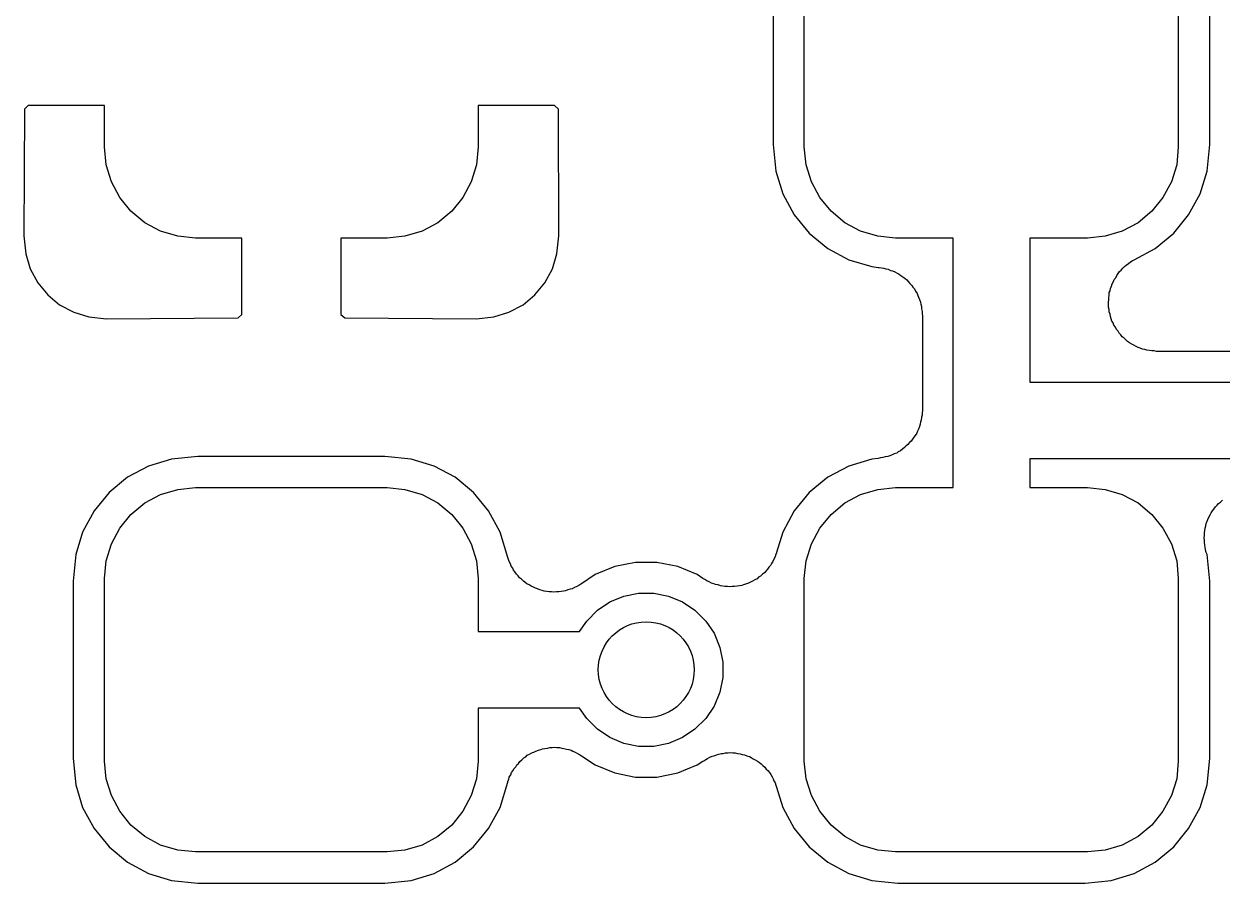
# Model space of a CAD drawing. Extents: x 115.8 to 161.5, y -138.1 to -92.5.
# Drawn here: x 152.878 to 156.001, y -124.506 to -122.267 of the extents above; entities that cross this region are included whole.
import ezdxf

# ---------------------------------------------------------------- set-up
doc = ezdxf.new("R2010")
doc.units = 0
doc.layers.add('BLACK', color=7, linetype='CONTINUOUS')

msp = doc.modelspace()

# ---------------------------------------------------------------- linework, layer by layer
at = {"layer": 'BLACK', "linetype": 'CONTINUOUS'}
for p, q in [((154.831, -122.119), (154.831, -122.581)), ((154.912, -122.587), (154.912, -122.112)), ((155.887, -122.112), (155.887, -122.587)), ((155.969, -122.581), (155.969, -122.119)), ((152.889, -122.479), (152.879, -122.489)), ((153.088, -122.479), (152.889, -122.479)), ((153.088, -122.587), (153.088, -122.479)), ((154.062, -122.479), (154.062, -122.587)), ((154.261, -122.479), (154.062, -122.479)), ((154.271, -122.489), (154.261, -122.479)), ((152.879, -122.489), (152.878, -122.819)), ((154.272, -122.819), (154.271, -122.489)), ((153.092, -122.634), (153.088, -122.587)), ((154.062, -122.587), (154.058, -122.634)), ((154.831, -122.581), (154.838, -122.65)), ((154.917, -122.634), (154.912, -122.587)), ((155.887, -122.587), (155.883, -122.634)), ((155.962, -122.65), (155.969, -122.581)), ((153.106, -122.678), (153.092, -122.634)), ((154.058, -122.634), (154.044, -122.678)), ((154.931, -122.678), (154.917, -122.634)), ((155.883, -122.634), (155.869, -122.678)), ((154.838, -122.65), (154.856, -122.709)), ((155.944, -122.709), (155.962, -122.65)), ((153.128, -122.719), (153.106, -122.678)), ((154.044, -122.678), (154.022, -122.719)), ((154.953, -122.719), (154.931, -122.678)), ((155.869, -122.678), (155.847, -122.719)), ((153.157, -122.755), (153.128, -122.719)), ((154.022, -122.719), (153.993, -122.755)), ((154.856, -122.709), (154.886, -122.764)), ((154.982, -122.755), (154.953, -122.719)), ((155.847, -122.719), (155.818, -122.755)), ((155.914, -122.764), (155.944, -122.709)), ((153.193, -122.785), (153.157, -122.755)), ((153.993, -122.755), (153.957, -122.785)), ((154.886, -122.764), (154.925, -122.812)), ((155.018, -122.785), (154.982, -122.755)), ((155.818, -122.755), (155.782, -122.785)), ((155.875, -122.812), (155.914, -122.764)), ((153.234, -122.807), (153.193, -122.785)), ((153.957, -122.785), (153.916, -122.807)), ((155.059, -122.807), (155.018, -122.785)), ((155.782, -122.785), (155.741, -122.807)), ((152.878, -122.819), (152.883, -122.866)), ((153.279, -122.82), (153.234, -122.807)), ((153.325, -122.825), (153.279, -122.82)), ((153.446, -122.825), (153.325, -122.825)), ((153.446, -123.024), (153.446, -122.825)), ((153.825, -122.825), (153.704, -122.825)), ((153.704, -122.825), (153.704, -123.024)), ((153.871, -122.82), (153.825, -122.825)), ((153.916, -122.807), (153.871, -122.82)), ((154.267, -122.866), (154.272, -122.819)), ((154.925, -122.812), (154.973, -122.852)), ((155.104, -122.82), (155.059, -122.807)), ((155.15, -122.825), (155.104, -122.82)), ((155.3, -122.825), (155.15, -122.825)), ((155.3, -123.105), (155.3, -122.825)), ((155.65, -122.825), (155.5, -122.825)), ((155.5, -122.825), (155.5, -123.2)), ((155.696, -122.82), (155.65, -122.825)), ((155.741, -122.807), (155.696, -122.82)), ((155.827, -122.852), (155.875, -122.812)), ((154.973, -122.852), (155.028, -122.881)), ((155.772, -122.881), (155.827, -122.852)), ((152.883, -122.866), (152.894, -122.905)), ((154.256, -122.905), (154.267, -122.866)), ((155.028, -122.881), (155.088, -122.899)), ((155.757, -122.891), (155.762, -122.887)), ((155.762, -122.887), (155.767, -122.884)), ((155.767, -122.884), (155.772, -122.881)), ((152.894, -122.905), (152.914, -122.941)), ((154.236, -122.941), (154.256, -122.905)), ((155.088, -122.899), (155.105, -122.901)), ((155.105, -122.901), (155.107, -122.901)), ((155.107, -122.901), (155.113, -122.902)), ((155.113, -122.902), (155.119, -122.903)), ((155.119, -122.903), (155.125, -122.905)), ((155.125, -122.905), (155.131, -122.906)), ((155.131, -122.906), (155.137, -122.909)), ((155.137, -122.909), (155.142, -122.91)), ((155.142, -122.91), (155.148, -122.913)), ((155.148, -122.913), (155.154, -122.916)), ((155.154, -122.916), (155.159, -122.919)), ((155.159, -122.919), (155.164, -122.922)), ((155.727, -122.922), (155.73, -122.917)), ((155.73, -122.917), (155.734, -122.912)), ((155.734, -122.912), (155.738, -122.908)), ((155.738, -122.908), (155.742, -122.903)), ((155.742, -122.903), (155.747, -122.899)), ((155.747, -122.899), (155.751, -122.895)), ((155.751, -122.895), (155.757, -122.891)), ((152.914, -122.941), (152.94, -122.973)), ((154.21, -122.973), (154.236, -122.941)), ((155.164, -122.922), (155.169, -122.926)), ((155.169, -122.926), (155.175, -122.93)), ((155.175, -122.93), (155.179, -122.934)), ((155.179, -122.934), (155.183, -122.938)), ((155.183, -122.938), (155.187, -122.943)), ((155.187, -122.943), (155.192, -122.948)), ((155.192, -122.948), (155.195, -122.953)), ((155.71, -122.956), (155.713, -122.95)), ((155.713, -122.95), (155.715, -122.944)), ((155.715, -122.944), (155.718, -122.938)), ((155.718, -122.938), (155.72, -122.933)), ((155.72, -122.933), (155.724, -122.928)), ((155.724, -122.928), (155.727, -122.922)), ((152.94, -122.973), (152.971, -122.999)), ((154.179, -122.999), (154.21, -122.973)), ((155.195, -122.953), (155.199, -122.957)), ((155.199, -122.957), (155.202, -122.963)), ((155.202, -122.963), (155.206, -122.969)), ((155.206, -122.969), (155.208, -122.974)), ((155.208, -122.974), (155.21, -122.979)), ((155.21, -122.979), (155.212, -122.985)), ((155.706, -122.98), (155.707, -122.974)), ((155.706, -122.986), (155.706, -122.98)), ((155.707, -122.967), (155.709, -122.962)), ((155.707, -122.974), (155.707, -122.967)), ((155.709, -122.962), (155.71, -122.956)), ((152.971, -122.999), (153.008, -123.018)), ((154.142, -123.018), (154.179, -122.999)), ((155.212, -122.985), (155.215, -122.992)), ((155.215, -122.992), (155.216, -122.997)), ((155.216, -122.997), (155.218, -123.003)), ((155.218, -123.003), (155.218, -123.009)), ((155.218, -123.009), (155.219, -123.016)), ((155.705, -122.992), (155.706, -122.986)), ((155.705, -122.998), (155.705, -122.992)), ((155.705, -123.005), (155.705, -122.998)), ((155.707, -123.011), (155.705, -123.005)), ((155.707, -123.017), (155.707, -123.011)), ((153.008, -123.018), (153.047, -123.03)), ((153.047, -123.03), (153.093, -123.035)), ((153.093, -123.035), (153.436, -123.033)), ((153.436, -123.033), (153.446, -123.024)), ((153.704, -123.024), (153.714, -123.033)), ((153.714, -123.033), (154.057, -123.035)), ((154.057, -123.035), (154.103, -123.03)), ((154.103, -123.03), (154.142, -123.018)), ((155.219, -123.016), (155.219, -123.022)), ((155.219, -123.022), (155.22, -123.027)), ((155.22, -123.027), (155.22, -123.115)), ((155.709, -123.023), (155.707, -123.017)), ((155.71, -123.029), (155.709, -123.023)), ((155.712, -123.035), (155.71, -123.029)), ((155.714, -123.041), (155.712, -123.035)), ((155.717, -123.046), (155.714, -123.041)), ((155.719, -123.052), (155.717, -123.046)), ((155.723, -123.057), (155.719, -123.052)), ((155.726, -123.063), (155.723, -123.057)), ((155.73, -123.067), (155.726, -123.063)), ((155.733, -123.073), (155.73, -123.067)), ((155.737, -123.077), (155.733, -123.073)), ((155.741, -123.082), (155.737, -123.077)), ((155.3, -123.475), (155.3, -123.105)), ((155.3, -123.105), (155.3, -123.105)), ((155.746, -123.086), (155.741, -123.082)), ((155.75, -123.09), (155.746, -123.086)), ((155.755, -123.094), (155.75, -123.09)), ((155.76, -123.098), (155.755, -123.094)), ((155.766, -123.101), (155.76, -123.098)), ((155.771, -123.104), (155.766, -123.101)), ((155.777, -123.107), (155.771, -123.104)), ((155.782, -123.11), (155.777, -123.107)), ((155.22, -123.115), (155.22, -123.115)), ((155.22, -123.115), (155.22, -123.273)), ((155.788, -123.112), (155.782, -123.11)), ((155.794, -123.114), (155.788, -123.112)), ((155.8, -123.115), (155.794, -123.114)), ((155.805, -123.117), (155.8, -123.115)), ((155.812, -123.118), (155.805, -123.117)), ((155.818, -123.119), (155.812, -123.118)), ((155.824, -123.119), (155.818, -123.119)), ((155.83, -123.12), (155.824, -123.119)), ((155.832, -123.12), (155.83, -123.12)), ((156.285, -123.12), (155.832, -123.12)), ((155.5, -123.2), (156.295, -123.2)), ((155.218, -123.292), (155.217, -123.299)), ((155.219, -123.286), (155.218, -123.292)), ((155.22, -123.274), (155.219, -123.28)), ((155.219, -123.28), (155.219, -123.286)), ((155.22, -123.273), (155.22, -123.274)), ((155.21, -123.323), (155.207, -123.328)), ((155.212, -123.316), (155.21, -123.323)), ((155.214, -123.31), (155.212, -123.316)), ((155.215, -123.304), (155.214, -123.31)), ((155.217, -123.299), (155.215, -123.304)), ((155.186, -123.358), (155.182, -123.363)), ((155.191, -123.354), (155.186, -123.358)), ((155.194, -123.349), (155.191, -123.354)), ((155.198, -123.344), (155.194, -123.349)), ((155.201, -123.339), (155.198, -123.344)), ((155.205, -123.333), (155.201, -123.339)), ((155.207, -123.328), (155.205, -123.333)), ((155.146, -123.387), (155.141, -123.39)), ((155.153, -123.385), (155.146, -123.387)), ((155.157, -123.382), (155.153, -123.385)), ((155.163, -123.379), (155.157, -123.382)), ((155.168, -123.375), (155.163, -123.379)), ((155.173, -123.371), (155.168, -123.375)), ((155.177, -123.367), (155.173, -123.371)), ((155.182, -123.363), (155.177, -123.367)), ((153.203, -123.419), (153.148, -123.448)), ((153.263, -123.401), (153.203, -123.419)), ((153.331, -123.394), (153.263, -123.401)), ((153.819, -123.394), (153.331, -123.394)), ((153.887, -123.401), (153.819, -123.394)), ((153.947, -123.419), (153.887, -123.401)), ((154.002, -123.448), (153.947, -123.419)), ((155.028, -123.419), (154.973, -123.448)), ((155.088, -123.401), (155.028, -123.419)), ((155.105, -123.399), (155.088, -123.401)), ((155.111, -123.398), (155.105, -123.399)), ((155.117, -123.397), (155.111, -123.398)), ((155.123, -123.395), (155.117, -123.397)), ((155.13, -123.394), (155.123, -123.395)), ((155.135, -123.392), (155.13, -123.394)), ((155.141, -123.39), (155.135, -123.392)), ((156.259, -123.4), (155.5, -123.4)), ((155.5, -123.4), (155.5, -123.475)), ((153.148, -123.448), (153.1, -123.488)), ((154.05, -123.488), (154.002, -123.448)), ((154.973, -123.448), (154.925, -123.488)), ((153.234, -123.493), (153.279, -123.48)), ((153.279, -123.48), (153.325, -123.475)), ((153.325, -123.475), (153.825, -123.475)), ((153.825, -123.475), (153.871, -123.48)), ((153.871, -123.48), (153.916, -123.493)), ((155.059, -123.493), (155.104, -123.48)), ((155.104, -123.48), (155.15, -123.475)), ((155.15, -123.475), (155.3, -123.475)), ((155.5, -123.475), (155.65, -123.475)), ((155.65, -123.475), (155.696, -123.48)), ((155.696, -123.48), (155.741, -123.493)), ((153.1, -123.488), (153.061, -123.536)), ((153.193, -123.515), (153.234, -123.493)), ((153.916, -123.493), (153.957, -123.515)), ((154.089, -123.536), (154.05, -123.488)), ((154.925, -123.488), (154.886, -123.536)), ((155.018, -123.515), (155.059, -123.493)), ((155.741, -123.493), (155.782, -123.515)), ((155.992, -123.517), (155.997, -123.513)), ((155.997, -123.513), (156.002, -123.508)), ((153.061, -123.536), (153.031, -123.591)), ((153.128, -123.581), (153.157, -123.545)), ((153.157, -123.545), (153.193, -123.515)), ((153.957, -123.515), (153.993, -123.545)), ((153.993, -123.545), (154.022, -123.581)), ((154.119, -123.591), (154.089, -123.536)), ((154.886, -123.536), (154.856, -123.591)), ((154.953, -123.581), (154.982, -123.545)), ((154.982, -123.545), (155.018, -123.515)), ((155.782, -123.515), (155.818, -123.545)), ((155.818, -123.545), (155.847, -123.581)), ((155.97, -123.546), (155.973, -123.541)), ((155.973, -123.541), (155.976, -123.536)), ((155.976, -123.536), (155.98, -123.531)), ((155.98, -123.531), (155.984, -123.525)), ((155.984, -123.525), (155.988, -123.521)), ((155.988, -123.521), (155.992, -123.517)), ((155.957, -123.581), (155.959, -123.575)), ((155.959, -123.575), (155.96, -123.569)), ((155.96, -123.569), (155.962, -123.563)), ((155.962, -123.563), (155.964, -123.558)), ((155.964, -123.558), (155.967, -123.552)), ((155.967, -123.552), (155.97, -123.546)), ((153.031, -123.591), (153.013, -123.65)), ((153.106, -123.622), (153.128, -123.581)), ((154.022, -123.581), (154.044, -123.622)), ((154.139, -123.657), (154.119, -123.591)), ((154.856, -123.591), (154.84, -123.644)), ((154.931, -123.622), (154.953, -123.581)), ((155.847, -123.581), (155.869, -123.622)), ((155.954, -123.606), (155.955, -123.6)), ((155.955, -123.612), (155.954, -123.606)), ((155.955, -123.593), (155.956, -123.587)), ((155.955, -123.6), (155.955, -123.593)), ((155.956, -123.587), (155.957, -123.581)), ((153.092, -123.666), (153.106, -123.622)), ((154.044, -123.622), (154.058, -123.666)), ((154.917, -123.666), (154.931, -123.622)), ((155.869, -123.622), (155.883, -123.666)), ((155.955, -123.618), (155.955, -123.612)), ((155.956, -123.624), (155.955, -123.618)), ((155.957, -123.631), (155.956, -123.624)), ((155.958, -123.636), (155.957, -123.631)), ((155.959, -123.642), (155.958, -123.636)), ((153.013, -123.65), (153.006, -123.719)), ((153.088, -123.712), (153.092, -123.666)), ((154.058, -123.666), (154.062, -123.712)), ((154.141, -123.663), (154.139, -123.657)), ((154.143, -123.668), (154.141, -123.663)), ((154.146, -123.674), (154.143, -123.668)), ((154.472, -123.67), (154.418, -123.681)), ((154.528, -123.67), (154.472, -123.67)), ((154.582, -123.681), (154.528, -123.67)), ((154.83, -123.668), (154.827, -123.673)), ((154.833, -123.662), (154.83, -123.668)), ((154.836, -123.656), (154.833, -123.662)), ((154.837, -123.651), (154.836, -123.656)), ((154.84, -123.645), (154.837, -123.651)), ((154.84, -123.644), (154.84, -123.645)), ((154.912, -123.712), (154.917, -123.666)), ((155.883, -123.666), (155.887, -123.712)), ((155.96, -123.644), (155.959, -123.642)), ((155.962, -123.65), (155.96, -123.644)), ((155.969, -123.719), (155.962, -123.65)), ((154.148, -123.68), (154.146, -123.674)), ((154.152, -123.685), (154.148, -123.68)), ((154.154, -123.69), (154.152, -123.685)), ((154.158, -123.696), (154.154, -123.69)), ((154.162, -123.701), (154.158, -123.696)), ((154.166, -123.705), (154.162, -123.701)), ((154.367, -123.702), (154.331, -123.726)), ((154.418, -123.681), (154.367, -123.702)), ((154.633, -123.702), (154.582, -123.681)), ((154.648, -123.712), (154.633, -123.702)), ((154.803, -123.701), (154.798, -123.706)), ((154.808, -123.697), (154.803, -123.701)), ((154.812, -123.693), (154.808, -123.697)), ((154.816, -123.688), (154.812, -123.693)), ((154.82, -123.683), (154.816, -123.688)), ((154.824, -123.678), (154.82, -123.683)), ((154.827, -123.673), (154.824, -123.678)), ((153.006, -123.719), (153.006, -124.181)), ((153.088, -124.188), (153.088, -123.712)), ((154.062, -123.712), (154.062, -123.85)), ((154.17, -123.71), (154.166, -123.705)), ((154.175, -123.714), (154.17, -123.71)), ((154.18, -123.719), (154.175, -123.714)), ((154.184, -123.722), (154.18, -123.719)), ((154.189, -123.726), (154.184, -123.722)), ((154.195, -123.729), (154.189, -123.726)), ((154.2, -123.732), (154.195, -123.729)), ((154.206, -123.735), (154.2, -123.732)), ((154.319, -123.733), (154.313, -123.736)), ((154.324, -123.73), (154.319, -123.733)), ((154.33, -123.727), (154.324, -123.73)), ((154.331, -123.726), (154.33, -123.727)), ((154.653, -123.715), (154.648, -123.712)), ((154.658, -123.718), (154.653, -123.715)), ((154.664, -123.721), (154.658, -123.718)), ((154.67, -123.724), (154.664, -123.721)), ((154.676, -123.726), (154.67, -123.724)), ((154.681, -123.728), (154.676, -123.726)), ((154.688, -123.729), (154.681, -123.728)), ((154.694, -123.731), (154.688, -123.729)), ((154.7, -123.732), (154.694, -123.731)), ((154.705, -123.733), (154.7, -123.732)), ((154.712, -123.733), (154.705, -123.733)), ((154.718, -123.734), (154.712, -123.733)), ((154.724, -123.733), (154.718, -123.734)), ((154.73, -123.733), (154.724, -123.733)), ((154.737, -123.732), (154.73, -123.733)), ((154.743, -123.731), (154.737, -123.732)), ((154.749, -123.73), (154.743, -123.731)), ((154.754, -123.729), (154.749, -123.73)), ((154.761, -123.726), (154.754, -123.729)), ((154.767, -123.724), (154.761, -123.726)), ((154.772, -123.722), (154.767, -123.724)), ((154.777, -123.719), (154.772, -123.722)), ((154.783, -123.716), (154.777, -123.719)), ((154.789, -123.713), (154.783, -123.716)), ((154.793, -123.709), (154.789, -123.713)), ((154.798, -123.706), (154.793, -123.709)), ((154.912, -124.188), (154.912, -123.712)), ((155.887, -123.712), (155.887, -124.188)), ((155.969, -124.181), (155.969, -123.719)), ((154.211, -123.737), (154.206, -123.735)), ((154.217, -123.739), (154.211, -123.737)), ((154.223, -123.742), (154.217, -123.739)), ((154.229, -123.743), (154.223, -123.742)), ((154.234, -123.745), (154.229, -123.743)), ((154.241, -123.746), (154.234, -123.745)), ((154.247, -123.747), (154.241, -123.746)), ((154.253, -123.747), (154.247, -123.747)), ((154.259, -123.748), (154.253, -123.747)), ((154.266, -123.747), (154.259, -123.748)), ((154.272, -123.747), (154.266, -123.747)), ((154.278, -123.746), (154.272, -123.747)), ((154.284, -123.745), (154.278, -123.746)), ((154.29, -123.744), (154.284, -123.745)), ((154.296, -123.742), (154.29, -123.744)), ((154.302, -123.74), (154.296, -123.742)), ((154.307, -123.739), (154.302, -123.74)), ((154.313, -123.736), (154.307, -123.739)), ((154.405, -123.773), (154.442, -123.758)), ((154.442, -123.758), (154.48, -123.75)), ((154.48, -123.75), (154.52, -123.75)), ((154.52, -123.75), (154.558, -123.758)), ((154.558, -123.758), (154.595, -123.773)), ((154.345, -123.823), (154.373, -123.795)), ((154.373, -123.795), (154.405, -123.773)), ((154.595, -123.773), (154.627, -123.795)), ((154.627, -123.795), (154.655, -123.823)), ((154.326, -123.85), (154.345, -123.823)), ((154.655, -123.823), (154.677, -123.855)), ((154.062, -123.85), (154.326, -123.85)), ((154.677, -123.855), (154.692, -123.892)), ((154.692, -123.892), (154.7, -123.93)), ((154.7, -123.93), (154.7, -123.97)), ((154.7, -123.97), (154.692, -124.008)), ((154.692, -124.008), (154.677, -124.045)), ((154.677, -124.045), (154.655, -124.077)), ((154.326, -124.05), (154.062, -124.05)), ((154.062, -124.05), (154.062, -124.188)), ((154.345, -124.077), (154.326, -124.05)), ((154.373, -124.105), (154.345, -124.077)), ((154.405, -124.127), (154.373, -124.105)), ((154.627, -124.105), (154.595, -124.127)), ((154.655, -124.077), (154.627, -124.105)), ((154.442, -124.142), (154.405, -124.127)), ((154.595, -124.127), (154.558, -124.142)), ((154.19, -124.173), (154.196, -124.17)), ((154.196, -124.17), (154.202, -124.167)), ((154.202, -124.167), (154.207, -124.165)), ((154.207, -124.165), (154.212, -124.162)), ((154.212, -124.162), (154.219, -124.16)), ((154.219, -124.16), (154.225, -124.158)), ((154.225, -124.158), (154.23, -124.156)), ((154.23, -124.156), (154.236, -124.155)), ((154.236, -124.155), (154.243, -124.154)), ((154.243, -124.154), (154.249, -124.153)), ((154.249, -124.153), (154.255, -124.153)), ((154.255, -124.153), (154.261, -124.152)), ((154.261, -124.152), (154.267, -124.153)), ((154.267, -124.153), (154.274, -124.153)), ((154.274, -124.153), (154.28, -124.154)), ((154.28, -124.154), (154.285, -124.155)), ((154.285, -124.155), (154.292, -124.157)), ((154.292, -124.157), (154.298, -124.158)), ((154.298, -124.158), (154.304, -124.16)), ((154.304, -124.16), (154.309, -124.162)), ((154.309, -124.162), (154.315, -124.165)), ((154.315, -124.165), (154.321, -124.168)), ((154.321, -124.168), (154.326, -124.171)), ((154.48, -124.15), (154.442, -124.142)), ((154.52, -124.15), (154.48, -124.15)), ((154.558, -124.142), (154.52, -124.15)), ((154.683, -124.172), (154.689, -124.17)), ((154.689, -124.17), (154.696, -124.168)), ((154.696, -124.168), (154.701, -124.168)), ((154.701, -124.168), (154.707, -124.167)), ((154.707, -124.167), (154.714, -124.167)), ((154.714, -124.167), (154.72, -124.166)), ((154.72, -124.166), (154.726, -124.167)), ((154.726, -124.167), (154.732, -124.167)), ((154.732, -124.167), (154.738, -124.168)), ((154.738, -124.168), (154.745, -124.169)), ((154.745, -124.169), (154.75, -124.171)), ((153.006, -124.181), (153.013, -124.25)), ((153.092, -124.234), (153.088, -124.188)), ((154.062, -124.188), (154.058, -124.234)), ((154.16, -124.203), (154.163, -124.198)), ((154.163, -124.198), (154.167, -124.194)), ((154.167, -124.194), (154.171, -124.189)), ((154.171, -124.189), (154.176, -124.185)), ((154.176, -124.185), (154.181, -124.18)), ((154.181, -124.18), (154.186, -124.177)), ((154.186, -124.177), (154.19, -124.173)), ((154.326, -124.171), (154.331, -124.174)), ((154.331, -124.174), (154.367, -124.198)), ((154.367, -124.198), (154.418, -124.219)), ((154.582, -124.219), (154.633, -124.198)), ((154.633, -124.198), (154.648, -124.188)), ((154.648, -124.188), (154.65, -124.187)), ((154.65, -124.187), (154.655, -124.184)), ((154.655, -124.184), (154.66, -124.181)), ((154.66, -124.181), (154.666, -124.178)), ((154.666, -124.178), (154.672, -124.175)), ((154.672, -124.175), (154.677, -124.174)), ((154.677, -124.174), (154.683, -124.172)), ((154.75, -124.171), (154.756, -124.172)), ((154.756, -124.172), (154.762, -124.174)), ((154.762, -124.174), (154.769, -124.176)), ((154.769, -124.176), (154.774, -124.179)), ((154.774, -124.179), (154.779, -124.182)), ((154.779, -124.182), (154.784, -124.185)), ((154.784, -124.185), (154.79, -124.188)), ((154.79, -124.188), (154.795, -124.192)), ((154.795, -124.192), (154.8, -124.195)), ((154.8, -124.195), (154.804, -124.2)), ((154.804, -124.2), (154.809, -124.204)), ((154.917, -124.234), (154.912, -124.188)), ((155.887, -124.188), (155.883, -124.234)), ((155.962, -124.25), (155.969, -124.181)), ((154.142, -124.235), (154.143, -124.23)), ((154.143, -124.23), (154.147, -124.224)), ((154.147, -124.224), (154.149, -124.218)), ((154.149, -124.218), (154.153, -124.213)), ((154.153, -124.213), (154.155, -124.208)), ((154.155, -124.208), (154.16, -124.203)), ((154.418, -124.219), (154.472, -124.23)), ((154.472, -124.23), (154.528, -124.23)), ((154.528, -124.23), (154.582, -124.219)), ((154.809, -124.204), (154.813, -124.209)), ((154.813, -124.209), (154.817, -124.213)), ((154.817, -124.213), (154.821, -124.218)), ((154.821, -124.218), (154.825, -124.223)), ((154.825, -124.223), (154.828, -124.229)), ((154.828, -124.229), (154.831, -124.234)), ((153.013, -124.25), (153.031, -124.309)), ((153.106, -124.278), (153.092, -124.234)), ((154.058, -124.234), (154.044, -124.278)), ((154.119, -124.309), (154.139, -124.243)), ((154.139, -124.241), (154.142, -124.235)), ((154.139, -124.243), (154.139, -124.241)), ((154.831, -124.234), (154.833, -124.24)), ((154.833, -124.24), (154.836, -124.245)), ((154.836, -124.245), (154.838, -124.251)), ((154.838, -124.251), (154.84, -124.256)), ((154.84, -124.256), (154.856, -124.309)), ((154.931, -124.278), (154.917, -124.234)), ((155.883, -124.234), (155.869, -124.278)), ((155.944, -124.309), (155.962, -124.25)), ((153.128, -124.319), (153.106, -124.278)), ((154.044, -124.278), (154.022, -124.319)), ((154.953, -124.319), (154.931, -124.278)), ((155.869, -124.278), (155.847, -124.319)), ((153.031, -124.309), (153.061, -124.364)), ((153.157, -124.355), (153.128, -124.319)), ((154.022, -124.319), (153.993, -124.355)), ((154.089, -124.364), (154.119, -124.309)), ((154.856, -124.309), (154.886, -124.364)), ((154.982, -124.355), (154.953, -124.319)), ((155.847, -124.319), (155.818, -124.355)), ((155.914, -124.364), (155.944, -124.309)), ((153.193, -124.385), (153.157, -124.355)), ((153.993, -124.355), (153.957, -124.385)), ((155.018, -124.385), (154.982, -124.355)), ((155.818, -124.355), (155.782, -124.385)), ((153.061, -124.364), (153.1, -124.412)), ((153.234, -124.407), (153.193, -124.385)), ((153.957, -124.385), (153.916, -124.407)), ((154.05, -124.412), (154.089, -124.364)), ((154.886, -124.364), (154.925, -124.412)), ((155.059, -124.407), (155.018, -124.385)), ((155.782, -124.385), (155.741, -124.407)), ((155.875, -124.412), (155.914, -124.364)), ((153.1, -124.412), (153.148, -124.452)), ((153.279, -124.42), (153.234, -124.407)), ((153.325, -124.425), (153.279, -124.42)), ((153.871, -124.42), (153.825, -124.425)), ((153.916, -124.407), (153.871, -124.42)), ((154.002, -124.452), (154.05, -124.412)), ((154.925, -124.412), (154.973, -124.452)), ((155.104, -124.42), (155.059, -124.407)), ((155.15, -124.425), (155.104, -124.42)), ((155.696, -124.42), (155.65, -124.425)), ((155.741, -124.407), (155.696, -124.42)), ((155.827, -124.452), (155.875, -124.412)), ((153.825, -124.425), (153.325, -124.425)), ((155.65, -124.425), (155.15, -124.425)), ((153.148, -124.452), (153.203, -124.481)), ((153.203, -124.481), (153.263, -124.499)), ((153.887, -124.499), (153.947, -124.481)), ((153.947, -124.481), (154.002, -124.452)), ((154.973, -124.452), (155.028, -124.481)), ((155.028, -124.481), (155.088, -124.499)), ((155.712, -124.499), (155.772, -124.481)), ((155.772, -124.481), (155.827, -124.452)), ((153.263, -124.499), (153.331, -124.506)), ((153.331, -124.506), (153.819, -124.506)), ((153.819, -124.506), (153.887, -124.499)), ((155.088, -124.499), (155.156, -124.506)), ((155.156, -124.506), (155.644, -124.506)), ((155.644, -124.506), (155.712, -124.499))]:
    msp.add_line(p, q, dxfattribs=at)
at = {"layer": 'BLACK'}
msp.add_circle((154.5, -123.95), 0.125, dxfattribs=at)

doc.saveas('drawing.dxf')
